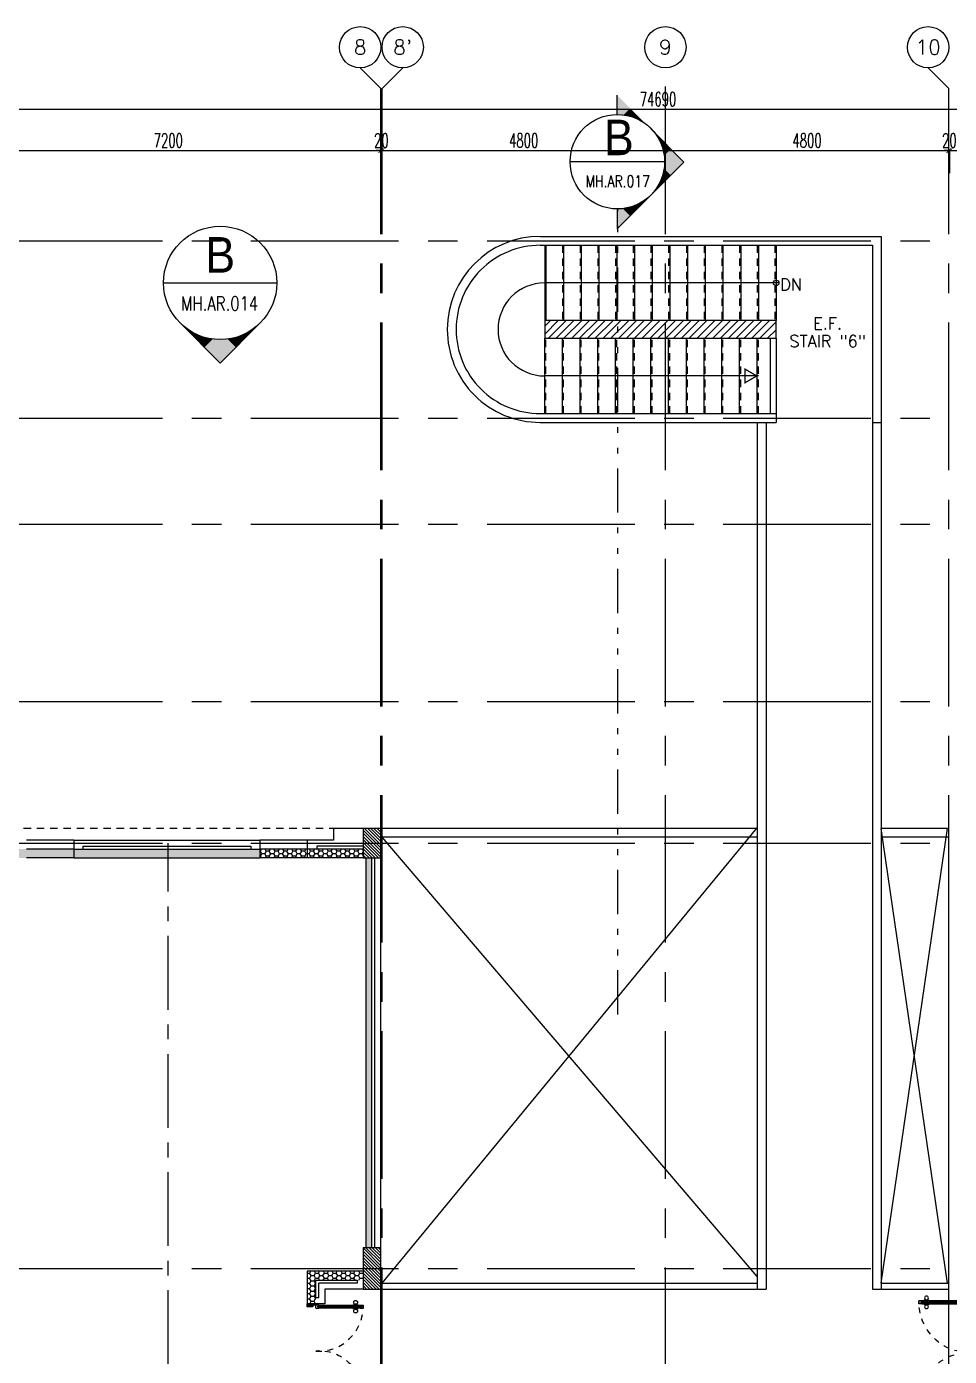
# Model space of a CAD drawing. Extents: x 88808.2 to 88899.2, y 39921.6 to 40001.1.
# Drawn here: x 88845.13 to 88860.76, y 39978.61 to 40001.13 of the extents above; entities that cross this region are included whole.
import ezdxf
from ezdxf.enums import TextEntityAlignment as Align

# ---------------------------------------------------------------- set-up
doc = ezdxf.new("R2010")
doc.units = 0
doc.header["$MEASUREMENT"] = 0
doc.header["$PDMODE"] = 34
for name, pattern in [('2DASHES', [1.7, 0.75, -0.25, 0.1, -0.25, 0.1, -0.25]), ('CENTER', [2, 1.25, -0.25, 0.25, -0.25]), ('CENTERX2', [4, 2.5, -0.5, 0.5, -0.5]), ('HIDDEN', [0.375, 0.25, -0.125]), ('HIDDEN2', [0.1875, 0.125, -0.0625])]:
    doc.linetypes.add(name, pattern=pattern)
doc.layers.get('0').update_dxf_attribs({"linetype": 'CONTINUOUS'})
doc.layers.get('DEFPOINTS').update_dxf_attribs({"linetype": 'CONTINUOUS'})
for name, color, linetype in [('AX', 6, 'CONTINUOUS'), ('AX-CR', 2, 'CONTINUOUS'), ('AX-DIM', 4, 'CONTINUOUS'), ('AX-TXT', 2, 'CONTINUOUS'), ('AXES', 11, 'CENTERX2'), ('AXES1', 11, 'CENTER'), ('COL', 2, 'CONTINUOUS'), ('DOOR', 7, 'CONTINUOUS'), ('EJ', 9, 'CONTINUOUS'), ('HAT', 8, 'CONTINUOUS'), ('Hatch', 11, 'CONTINUOUS'), ('HIDDEN', 9, 'HIDDEN2'), ('IND-ES', 6, 'CONTINUOUS'), ('IND-ES-L', 6, '2DASHES'), ('IND-ES-TXT', 4, 'CONTINUOUS'), ('INSUL', 4, 'CONTINUOUS'), ('RM-NAME', 2, 'CONTINUOUS'), ('ROOF', 7, 'CONTINUOUS'), ('SEC-MRK', 7, 'CONTINUOUS'), ('SHAFT', 4, 'CONTINUOUS'), ('STR', 5, 'CONTINUOUS'), ('TXT1', 2, 'CONTINUOUS'), ('WALL', 2, 'CONTINUOUS'), ('WallType2', 3, 'CONTINUOUS'), ('WIN', 3, 'CONTINUOUS')]:
    doc.layers.add(name, color=color, linetype=linetype)
doc.styles.add('ROMANS', font='ROMANS.shx', dxfattribs={"width": 0.6})
doc.styles.add('S5', font='simplex.shx', dxfattribs={"width": 0.77})
doc.styles.add('TTXT', font='swisse.ttf', dxfattribs={"width": 0.6})
doc.dimstyles.new('DIM-OUT', dxfattribs={"dimscale": 0, "dimtxt": 0.24, "dimasz": 0.08, "dimexe": 0.02, "dimexo": 0.02, "dimgap": 0.05, "dimtad": 1, "dimdec": 0, "dimlfac": 1000, "dimzin": 0, "dimdsep": 46, "dimtxsty": 'ROMANS', "dimblk1": 'ARCHTICK', "dimblk2": 'ARCHTICK', "dimsah": 1, "dimcen": 0.01, "dimdle": 0.08, "dimclrd": 4, "dimclre": 4, "dimclrt": 2, "dimadec": 0, "dimazin": 0, "dimtp": 2, "dimtm": 2, "dimtfac": 0.114286, "dimtdec": 0, "dimtix": 1, "dimtmove": 2, "dimatfit": 3, "dimldrblk": 'ARCHTICK', "dimfxl": 0, "dimtolj": 1, "dimtzin": 0, "dimarcsym": 0})
pattern_1 = [(180, (177753.940517, 0), (-0.075, 0.04330127), [0.05, -0.1]), (60, (177753.940517, 0), (0.074999999836, 0.043301270284), [0.05, -0.1]), (120, (177753.940517, 0), (-1.64e-10, 0.086602540284), [-0.1, 0.05])]
pattern_2 = [(0, (0, 0), (0.075, 0.04330127), [0.05, -0.1]), (120, (0, 0), (-0.074999999836, 0.043301270284), [0.05, -0.1]), (60, (0, 0), (1.64e-10, 0.086602540284), [-0.1, 0.05])]

# ---------------------------------------------------------------- blocks, each defined once
blk = doc.blocks.new('_ARCHTICK')
at = {"color": 0, "linetype": 'ByBlock', "const_width": 0.15}
blk.add_lwpolyline([(-0.5, -0.5), (0.5, 0.5)], dxfattribs=at)
blk = doc.blocks.new('*D741')
at = {"layer": 'AX-DIM', "color": 4, "lineweight": -2}
for p, q in [((88818.4, 39999.728), (88893.25, 39999.728)), ((88818.48, 39999.348), (88818.48, 39999.748)), ((88893.17, 39996.657), (88893.17, 39999.748))]:
    blk.add_line(p, q, dxfattribs=at)
at = {"layer": 'DEFPOINTS', "color": 0}
for p in [(88893.17, 39999.728), (88818.48, 39999.328), (88893.17, 39996.637)]:
    blk.add_point(p, dxfattribs=at)
at = {"layer": 'AX-DIM', "color": 4, "lineweight": -2, "xscale": 0.08, "yscale": 0.08, "zscale": 0.08, "rotation": 180}
blk.add_blockref('_ARCHTICK', (88818.48, 39999.728), dxfattribs=at)
at = {"layer": 'AX-DIM', "color": 4, "lineweight": -2, "xscale": 0.08, "yscale": 0.08, "zscale": 0.08}
blk.add_blockref('_ARCHTICK', (88893.17, 39999.728), dxfattribs=at)
at = {"layer": 'AX-DIM', "color": 2, "insert": (88855.825, 39999.898), "char_height": 0.24, "attachment_point": 5, "style": 'ROMANS'}
blk.add_mtext('\\A1;74690', dxfattribs=at)
blk = doc.blocks.new('*D747')
at = {"layer": 'AX-DIM', "color": 4, "lineweight": -2}
for p, q in [((88860.75, 39998.648), (88860.75, 39999.048)), ((88860.77, 39998.648), (88860.77, 39999.048)), ((88860.75, 39999.028), (88860.67, 39999.028)), ((88860.75, 39999.028), (88860.77, 39999.028)), ((88860.77, 39999.028), (88860.85, 39999.028))]:
    blk.add_line(p, q, dxfattribs=at)
at = {"layer": 'DEFPOINTS', "color": 0}
for p in [(88860.77, 39999.028), (88860.75, 39998.628), (88860.77, 39998.628)]:
    blk.add_point(p, dxfattribs=at)
at = {"layer": 'AX-DIM', "color": 4, "lineweight": -2, "xscale": 0.08, "yscale": 0.08, "zscale": 0.08}
blk.add_blockref('_ARCHTICK', (88860.75, 39999.028), dxfattribs=at)
at = {"layer": 'AX-DIM', "color": 4, "lineweight": -2, "xscale": 0.08, "yscale": 0.08, "zscale": 0.08, "rotation": 180}
blk.add_blockref('_ARCHTICK', (88860.77, 39999.028), dxfattribs=at)
at = {"layer": 'AX-DIM', "color": 2, "insert": (88860.76, 39999.198), "char_height": 0.24, "attachment_point": 5, "style": 'ROMANS'}
blk.add_mtext('\\A1;20', dxfattribs=at)
blk = doc.blocks.new('*D748')
at = {"layer": 'AX-DIM', "color": 4, "lineweight": -2}
for p, q in [((88860.77, 39998.648), (88860.77, 39999.048)), ((88867.97, 39998.648), (88867.97, 39999.048)), ((88860.69, 39999.028), (88868.05, 39999.028))]:
    blk.add_line(p, q, dxfattribs=at)
at = {"layer": 'DEFPOINTS', "color": 0}
for p in [(88867.97, 39999.028), (88860.77, 39998.628), (88867.97, 39998.628)]:
    blk.add_point(p, dxfattribs=at)
at = {"layer": 'AX-DIM', "color": 4, "lineweight": -2, "xscale": 0.08, "yscale": 0.08, "zscale": 0.08, "rotation": 180}
blk.add_blockref('_ARCHTICK', (88860.77, 39999.028), dxfattribs=at)
at = {"layer": 'AX-DIM', "color": 4, "lineweight": -2, "xscale": 0.08, "yscale": 0.08, "zscale": 0.08}
blk.add_blockref('_ARCHTICK', (88867.97, 39999.028), dxfattribs=at)
at = {"layer": 'AX-DIM', "color": 2, "insert": (88864.37, 39999.198), "char_height": 0.24, "attachment_point": 5, "style": 'ROMANS'}
blk.add_mtext('\\A1;7200', dxfattribs=at)
blk = doc.blocks.new('*D749')
at = {"layer": 'AX-DIM', "color": 4, "lineweight": -2}
for p, q in [((88851.13, 39998.648), (88851.13, 39999.048)), ((88851.15, 39998.648), (88851.15, 39999.048)), ((88851.13, 39999.028), (88851.05, 39999.028)), ((88851.13, 39999.028), (88851.15, 39999.028)), ((88851.15, 39999.028), (88851.23, 39999.028))]:
    blk.add_line(p, q, dxfattribs=at)
at = {"layer": 'DEFPOINTS', "color": 0}
for p in [(88851.15, 39999.028), (88851.13, 39998.628), (88851.15, 39998.628)]:
    blk.add_point(p, dxfattribs=at)
at = {"layer": 'AX-DIM', "color": 4, "lineweight": -2, "xscale": 0.08, "yscale": 0.08, "zscale": 0.08}
blk.add_blockref('_ARCHTICK', (88851.13, 39999.028), dxfattribs=at)
at = {"layer": 'AX-DIM', "color": 4, "lineweight": -2, "xscale": 0.08, "yscale": 0.08, "zscale": 0.08, "rotation": 180}
blk.add_blockref('_ARCHTICK', (88851.15, 39999.028), dxfattribs=at)
at = {"layer": 'AX-DIM', "color": 2, "insert": (88851.14, 39999.198), "char_height": 0.24, "attachment_point": 5, "style": 'ROMANS'}
blk.add_mtext('\\A1;20', dxfattribs=at)
blk = doc.blocks.new('*D750')
at = {"layer": 'AX-DIM', "color": 4, "lineweight": -2}
for p, q in [((88851.15, 39998.648), (88851.15, 39999.048)), ((88855.95, 39998.648), (88855.95, 39999.048)), ((88851.07, 39999.028), (88856.03, 39999.028))]:
    blk.add_line(p, q, dxfattribs=at)
at = {"layer": 'DEFPOINTS', "color": 0}
for p in [(88855.95, 39999.028), (88851.15, 39998.628), (88855.95, 39998.628)]:
    blk.add_point(p, dxfattribs=at)
at = {"layer": 'AX-DIM', "color": 4, "lineweight": -2, "xscale": 0.08, "yscale": 0.08, "zscale": 0.08, "rotation": 180}
blk.add_blockref('_ARCHTICK', (88851.15, 39999.028), dxfattribs=at)
at = {"layer": 'AX-DIM', "color": 4, "lineweight": -2, "xscale": 0.08, "yscale": 0.08, "zscale": 0.08}
blk.add_blockref('_ARCHTICK', (88855.95, 39999.028), dxfattribs=at)
at = {"layer": 'AX-DIM', "color": 2, "insert": (88853.55, 39999.198), "char_height": 0.24, "attachment_point": 5, "style": 'ROMANS'}
blk.add_mtext('\\A1;4800', dxfattribs=at)
blk = doc.blocks.new('*D751')
at = {"layer": 'AX-DIM', "color": 4, "lineweight": -2}
for p, q in [((88843.93, 39998.648), (88843.93, 39999.048)), ((88851.13, 39998.648), (88851.13, 39999.048)), ((88843.85, 39999.028), (88851.21, 39999.028))]:
    blk.add_line(p, q, dxfattribs=at)
at = {"layer": 'DEFPOINTS', "color": 0}
for p in [(88851.13, 39999.028), (88843.93, 39998.628), (88851.13, 39998.628)]:
    blk.add_point(p, dxfattribs=at)
at = {"layer": 'AX-DIM', "color": 4, "lineweight": -2, "xscale": 0.08, "yscale": 0.08, "zscale": 0.08, "rotation": 180}
blk.add_blockref('_ARCHTICK', (88843.93, 39999.028), dxfattribs=at)
at = {"layer": 'AX-DIM', "color": 4, "lineweight": -2, "xscale": 0.08, "yscale": 0.08, "zscale": 0.08}
blk.add_blockref('_ARCHTICK', (88851.13, 39999.028), dxfattribs=at)
at = {"layer": 'AX-DIM', "color": 2, "insert": (88847.53, 39999.198), "char_height": 0.24, "attachment_point": 5, "style": 'ROMANS'}
blk.add_mtext('\\A1;7200', dxfattribs=at)
blk = doc.blocks.new('*D752')
at = {"layer": 'AX-DIM', "color": 4, "lineweight": -2}
for p, q in [((88855.95, 39998.648), (88855.95, 39999.048)), ((88860.75, 39998.648), (88860.75, 39999.048)), ((88855.87, 39999.028), (88860.83, 39999.028))]:
    blk.add_line(p, q, dxfattribs=at)
at = {"layer": 'DEFPOINTS', "color": 0}
for p in [(88860.75, 39999.028), (88855.95, 39998.628), (88860.75, 39998.628)]:
    blk.add_point(p, dxfattribs=at)
at = {"layer": 'AX-DIM', "color": 4, "lineweight": -2, "xscale": 0.08, "yscale": 0.08, "zscale": 0.08, "rotation": 180}
blk.add_blockref('_ARCHTICK', (88855.95, 39999.028), dxfattribs=at)
at = {"layer": 'AX-DIM', "color": 4, "lineweight": -2, "xscale": 0.08, "yscale": 0.08, "zscale": 0.08}
blk.add_blockref('_ARCHTICK', (88860.75, 39999.028), dxfattribs=at)
at = {"layer": 'AX-DIM', "color": 2, "insert": (88858.35, 39999.198), "char_height": 0.24, "attachment_point": 5, "style": 'ROMANS'}
blk.add_mtext('\\A1;4800', dxfattribs=at)
blk = doc.blocks.new('A$C1DFA4FE8')
at = {"layer": 'DOOR', "color": 0, "linetype": 'ByBlock'}
for p, q in [((0, 1631), (0, 1581)), ((0, 1581), (0, 1631)), ((50, 1631), (0, 1631)), ((50, 1581), (0, 1581)), ((30, 1614), (30, 1598)), ((50, 1614), (30, 1614)), ((50, 1598), (30, 1598)), ((50, 1631), (50, 1614)), ((50, 1598), (50, 1581)), ((750, 1614), (750, 1631)), ((750, 1631), (800, 1631)), ((770, 1614), (750, 1614)), ((750, 1581), (750, 1598)), ((750, 1598), (770, 1598)), ((800, 1581), (750, 1581)), ((770, 1598), (770, 1614)), ((950, 1656), (800, 1656)), ((800, 1656), (800, 1631)), ((800, 1581), (800, 1631)), ((800, 1631), (850, 1631)), ((850, 1631), (850, 1606)), ((850, 1606), (950, 1606)), ((950, 1606), (950, 1656)), ((0, 81), (0, 131)), ((0, 131), (0, 81)), ((50, 131), (0, 131)), ((50, 81), (0, 81)), ((30, 98), (30, 114)), ((50, 114), (30, 114)), ((50, 98), (30, 98)), ((50, 114), (50, 131)), ((50, 81), (50, 98)), ((83, 131), (83, 138)), ((173, 138), (83, 138)), ((83, 81), (83, 74)), ((173, 74), (83, 74)), ((95, 138), (95, 147)), ((95, 147), (160, 147)), ((95, 138), (160, 138)), ((95, 74), (95, 65)), ((95, 74), (160, 74)), ((95, 65), (160, 65)), ((160, 138), (160, 147)), ((160, 74), (160, 65)), ((173, 131), (173, 138)), ((173, 81), (173, 74)), ((750, 131), (750, 114)), ((800, 131), (750, 131)), ((750, 114), (770, 114)), ((750, 98), (750, 81)), ((770, 98), (750, 98)), ((750, 81), (800, 81)), ((770, 114), (770, 98)), ((800, 131), (800, 81)), ((800, 56), (800, 81)), ((800, 81), (850, 81)), ((950, 56), (800, 56)), ((850, 106), (950, 106)), ((850, 81), (850, 106)), ((950, 106), (950, 56))]:
    blk.add_line(p, q, dxfattribs=at)
at = {"layer": 'DOOR', "linetype": 'ByBlock'}
for p, q in [((750, 1631), (50, 1631)), ((750, 1614), (50, 1614)), ((750, 1598), (50, 1598)), ((50, 1581), (750, 1581)), ((50, 131), (750, 131)), ((750, 114), (50, 114)), ((750, 98), (50, 98)), ((750, 81), (50, 81))]:
    blk.add_line(p, q, dxfattribs=at)
at = {"layer": 'DOOR', "color": 9, "linetype": 'ByBlock'}
for p, q in [((950, 1606), (837, 1656)), ((950, 1606), (850, 1619)), ((950, 1606), (910, 1656)), ((950, 106), (837, 56)), ((950, 106), (850, 93)), ((950, 106), (910, 56))]:
    blk.add_line(p, q, dxfattribs=at)
at = {"layer": 'DOOR', "color": 0, "linetype": 'ByBlock'}
for centre in [(128, 179), (128, 32)]:
    blk.add_circle(centre, 32.4, dxfattribs=at)
at = {"layer": 'DOOR', "linetype": 'HIDDEN', "ltscale": 0.5}
for centre, start, end in [((752, 1606), 178.0938, 273.7249), ((752, 106), 86.2751, 181.9062)]:
    blk.add_arc(centre, 752, start, end, dxfattribs=at)
at = {"layer": 'DOOR', "color": 9, "linetype": 'ByBlock'}
for centre, radius, start, end in [((950, 1606), 154, 161.1053, 166.2858), ((950, 1606), 134, 158.1598, 169.28), ((950, 1606), 114, 154.0838, 167.3774), ((950, 1606), 94.4, 148.0182, 180), ((950, 1606), 74.4, 137.7764, 180), ((950, 1606), 54.4, 113.2074, 180), ((950, 1606), 34.4, 90, 180), ((950, 1606), 14.4, 90, 180), ((950, 106), 154, 193.7142, 198.8947), ((950, 106), 134, 190.72, 201.8402), ((950, 106), 114, 192.6226, 205.9162), ((950, 106), 94.4, 180, 211.9818), ((950, 106), 74.4, 180, 222.2236), ((950, 106), 54.4, 180, 246.7926), ((950, 106), 34.4, 180, 270), ((950, 106), 14.4, 180, 270)]:
    blk.add_arc(centre, radius, start, end, dxfattribs=at)
blk = doc.blocks.new('C-300')
at = {"layer": 'HAT', "linetype": 'ByBlock', "ltscale": 0.3}
h = blk.add_hatch(dxfattribs=at)
h.set_pattern_fill('ANSI31', color=8, scale=300, style=0)
h.set_pattern_definition([(45, (-258496.182, -82361.005), (-26.5165043, 26.5165043), [])])
h.paths.add_polyline_path([(300, 500), (0, 500), (0, 250), (300, 250)])
h.paths.add_polyline_path([(300, 250), (0, 250), (0, 0), (300, 0)])
at = {"layer": 'COL'}
blk.add_lwpolyline([(0, 500), (300, 500), (300, 0), (0, 0)], close=True, dxfattribs=at)
blk = doc.blocks.new('A$C272A55A0')
at = {"layer": 'DOOR', "color": 0, "linetype": 'ByBlock'}
for p, q in [((0, 900), (0, 1050)), ((50, 1050), (0, 1050)), ((25, 950), (50, 950)), ((25, 900), (25, 950)), ((50, 950), (50, 1050)), ((1750, 950), (1750, 1050)), ((1750, 1050), (1800, 1050)), ((1775, 950), (1750, 950)), ((1775, 900), (1775, 950)), ((1800, 1050), (1800, 900)), ((0, 900), (25, 900)), ((75, 900), (25, 900)), ((25, 850), (25, 900)), ((42, 850), (25, 850)), ((58, 870), (42, 870)), ((42, 870), (42, 850)), ((58, 850), (58, 870)), ((75, 850), (58, 850)), ((75, 900), (75, 850)), ((1725, 900), (1775, 900)), ((1725, 900), (1725, 850)), ((1725, 850), (1742, 850)), ((1742, 870), (1758, 870)), ((1742, 850), (1742, 870)), ((1758, 870), (1758, 850)), ((1758, 850), (1775, 850)), ((1800, 900), (1775, 900)), ((1775, 850), (1775, 900)), ((25, 50), (42, 50)), ((25, 50), (25, 0)), ((25, 0), (75, 0)), ((75, 0), (25, 0)), ((42, 50), (42, 30)), ((42, 30), (58, 30)), ((58, 50), (75, 50)), ((58, 50), (58, 30)), ((75, 50), (75, 0)), ((1718, 160), (1709, 160)), ((1709, 95), (1709, 160)), ((1718, 95), (1709, 95)), ((1725, 173), (1718, 173)), ((1718, 173), (1718, 83)), ((1718, 95), (1718, 160)), ((1725, 83), (1718, 83)), ((1742, 50), (1725, 50)), ((1725, 50), (1725, 0)), ((1775, 0), (1725, 0)), ((1725, 0), (1775, 0)), ((1742, 50), (1742, 30)), ((1758, 30), (1742, 30)), ((1775, 50), (1758, 50)), ((1758, 50), (1758, 30)), ((1775, 173), (1782, 173)), ((1775, 83), (1782, 83)), ((1775, 50), (1775, 0)), ((1782, 173), (1782, 83)), ((1782, 160), (1791, 160)), ((1782, 95), (1782, 160)), ((1782, 95), (1791, 95)), ((1791, 95), (1791, 160))]:
    blk.add_line(p, q, dxfattribs=at)
at = {"layer": 'DOOR', "color": 9, "linetype": 'ByBlock'}
for p, q in [((50, 1050), (0, 1010)), ((50, 1050), (0, 937)), ((50, 1050), (37, 950)), ((1750, 1050), (1800, 1010)), ((1750, 1050), (1800, 937)), ((1750, 1050), (1763, 950))]:
    blk.add_line(p, q, dxfattribs=at)
at = {"layer": 'DOOR', "linetype": 'ByBlock'}
for p, q in [((25, 850), (25, 50)), ((42, 850), (42, 50)), ((58, 850), (58, 50)), ((75, 50), (75, 850)), ((1725, 50), (1725, 850)), ((1742, 850), (1742, 50)), ((1758, 850), (1758, 50)), ((1775, 850), (1775, 50))]:
    blk.add_line(p, q, dxfattribs=at)
at = {"layer": 'DOOR', "color": 0, "linetype": 'ByBlock'}
for centre in [(1676, 128), (1824, 128)]:
    blk.add_circle(centre, 32.4, dxfattribs=at)
at = {"layer": 'DOOR', "color": 9, "linetype": 'ByBlock'}
for centre, radius, start, end in [((50, 1050), 54.4, 203.2074, 270), ((50, 1050), 74.4, 227.7764, 270), ((50, 1050), 94.4, 238.0182, 270), ((50, 1050), 114, 244.0838, 257.3774), ((50, 1050), 134, 248.1598, 259.28), ((50, 1050), 154, 251.1053, 256.2858), ((50, 1050), 34.4, 180, 270), ((50, 1050), 14.4, 180, 270), ((1750, 1050), 14.4, 270, 0), ((1750, 1050), 34.4, 270, 0), ((1750, 1050), 54.4, 270, 336.7926), ((1750, 1050), 74.4, 270, 312.2236), ((1750, 1050), 94.4, 270, 301.9818), ((1750, 1050), 114, 282.6226, 295.9162), ((1750, 1050), 134, 280.72, 291.8402), ((1750, 1050), 154, 283.7142, 288.8947)]:
    blk.add_arc(centre, radius, start, end, dxfattribs=at)
at = {"layer": 'DOOR', "linetype": 'HIDDEN', "ltscale": 0.5}
for centre, start, end in [((50, 851), 268.3174, 3.2965), ((1750, 851), 176.7035, 271.6826)]:
    blk.add_arc(centre, 851, start, end, dxfattribs=at)
at = {"layer": 'WALL', "linetype": 'ByBlock'}
blk.add_line((1800, 900), (1800, 1050), dxfattribs=at)
blk = doc.blocks.new('AXU')
at = {"layer": 'AX-CR'}
blk.add_circle((0, 350), 350, dxfattribs=at)
at = {"layer": 'AX-TXT', "style": 'ROMANS'}
blk.add_attdef('AX', text='', height=250, dxfattribs=at).set_placement((0, 350), align=Align.MIDDLE)
blk = doc.blocks.new('AR2-SC')
at = {"layer": 'IND-ES'}
for p, q in [((0, 1131), (-566, 566)), ((0, 1131), (1131, 0)), ((-800, 0), (-1131, 0)), ((800, 0), (1131, 0))]:
    blk.add_line(p, q, dxfattribs=at)
for points in [[(0, 800), (0, 1131), (-104, 793), (-221, 910)], [(0, 800), (0, 1131), (104, 793), (221, 910)], [(-104, 793), (-221, 910), (-207, 773), (-283, 849)], [(104, 793), (221, 910), (207, 773), (283, 849)], [(-400, 693), (-419, 712), (-487, 634), (-492, 640)], [(-306, 739), (-349, 782), (-400, 693), (-419, 712)], [(-207, 773), (-283, 849), (-306, 739), (-349, 782)], [(207, 773), (283, 849), (306, 739), (349, 782)], [(306, 739), (349, 782), (400, 693), (419, 712)], [(400, 693), (419, 712), (487, 634), (492, 640)], [(-693, 400), (-712, 419), (-634, 487), (-640, 492)], [(-640, 492), (-634, 487), (-566, 566)], [(-492, 640), (-487, 634), (-566, 566)], [(492, 640), (487, 634), (566, 566)], [(640, 492), (634, 487), (566, 566)], [(693, 400), (712, 419), (634, 487), (640, 492)], [(-793, 104), (-910, 221), (-773, 207), (-849, 283)], [(-773, 207), (-849, 283), (-739, 306), (-782, 349)], [(-739, 306), (-782, 349), (-693, 400), (-712, 419)], [(739, 306), (782, 349), (693, 400), (712, 419)], [(773, 207), (849, 283), (739, 306), (782, 349)], [(793, 104), (910, 221), (773, 207), (849, 283)], [(-800, 0), (-1131, 0), (-793, 104), (-910, 221)], [(800, 0), (1131, 0), (793, 104), (910, 221)]]:
    blk.add_solid(points, dxfattribs=at)
blk = doc.blocks.new('AR1-EL')
at = {"layer": 'IND-ES'}
for q in [(-566, 566), (566, 566)]:
    blk.add_line((0, 1131), q, dxfattribs=at)
for points in [[(0, 800), (0, 1131), (-104, 793), (-221, 910)], [(0, 800), (0, 1131), (104, 793), (221, 910)], [(-306, 739), (-349, 782), (-400, 693), (-419, 712)], [(-207, 773), (-283, 849), (-306, 739), (-349, 782)], [(-104, 793), (-221, 910), (-207, 773), (-283, 849)], [(104, 793), (221, 910), (207, 773), (283, 849)], [(207, 773), (283, 849), (306, 739), (349, 782)], [(306, 739), (349, 782), (400, 693), (419, 712)], [(-492, 640), (-487, 634), (-566, 566)], [(-400, 693), (-419, 712), (-487, 634), (-492, 640)], [(400, 693), (419, 712), (487, 634), (492, 640)], [(492, 640), (487, 634), (566, 566)]]:
    blk.add_solid(points, dxfattribs=at)

msp = doc.modelspace()

# ---------------------------------------------------------------- hatches: boundary and pattern name
at = {"layer": 'HAT'}
h = msp.add_hatch(dxfattribs=at)
h.set_pattern_fill('ANSI31', color=256, scale=0.3, style=0)
h.set_pattern_definition([(135, (89099.68644, 39904.688557), (0.0265165043, 0.0265165043), [])])
h.paths.add_polyline_path([(88850.8303, 39980.4496), (88851.1303, 39980.4496), (88851.1303, 39980.0996), (88850.8303, 39980.0996)])
h.paths.add_polyline_path([(88850.8303, 39980.0996), (88851.1303, 39980.0996), (88851.1303, 39979.7496), (88850.8303, 39979.7496)])
at = {"layer": 'Hatch', "linetype": 'Continuous'}
h = msp.add_hatch(dxfattribs=at)
h.set_pattern_fill('ANSI31', color=256, scale=0.75, style=0)
h.paths.add_polyline_path([(88857.8251, 39996.1496), (88853.9051, 39996.1496), (88853.9051, 39995.8496), (88857.8251, 39995.8496)])
at = {"layer": 'WallType2', "linetype": 'Continuous'}
h = msp.add_hatch(dxfattribs=at)
h.set_pattern_fill('HONEY', color=256, scale=0.4, style=0)
h.set_pattern_definition(pattern_2)
h.paths.add_polyline_path([(88843.6803, 39987.1996), (88843.1303, 39987.1996), (88843.1303, 39987.0496), (88843.6803, 39987.0496)])
h.paths.add_polyline_path([(88845.1303, 39987.1996), (88844.1803, 39987.1996), (88844.1803, 39987.0496), (88845.1303, 39987.0496)])
h.paths.add_polyline_path([(88845.9303, 39987.1996), (88845.1303, 39987.1996), (88845.1303, 39987.0496), (88845.9303, 39987.0496)])
h.paths.add_polyline_path([(88847.5303, 39987.1996), (88845.9303, 39987.1996), (88845.9303, 39987.0496), (88847.5303, 39987.0496)])
h.paths.add_polyline_path([(88849.0803, 39987.1996), (88847.5303, 39987.1996), (88847.5303, 39987.0496), (88849.0803, 39987.0496)])
h = msp.add_hatch(dxfattribs=at)
h.set_pattern_fill('HONEY', color=256, scale=0.4, style=0)
h.set_pattern_definition(pattern_1)
h.paths.add_polyline_path([(88849.8803, 39987.1996), (88850.8303, 39987.1996), (88850.8303, 39987.0496), (88849.8803, 39987.0496)])
h.paths.add_polyline_path([(88849.0803, 39987.1996), (88849.8803, 39987.1996), (88849.8803, 39987.0496), (88849.0803, 39987.0496)])
h = msp.add_hatch(dxfattribs=at)
h.set_pattern_fill('HONEY', color=256, scale=0.4, style=0)
h.set_pattern_definition(pattern_1)
h.paths.add_polyline_path([(88850.8803, 39987.0496), (88850.9803, 39987.0496), (88850.9803, 39980.4496), (88850.8803, 39980.4496), (88850.8803, 39982.3496)])
h = msp.add_hatch(dxfattribs=at)
h.set_pattern_fill('HONEY', color=256, scale=0.4, style=0)
h.set_pattern_definition(pattern_2)
h.paths.add_polyline_path([(88850.8303, 39980.0496), (88849.88, 39980.0496), (88849.88, 39979.4996), (88850.03, 39979.4996), (88850.03, 39979.8996), (88850.8303, 39979.8996)])

# ---------------------------------------------------------------- linework, layer by layer
at = {"layer": 'AXES'}
for p, q in [((88851.1303, 40000.0779), (88850.7803, 40000.4279)), ((88851.1503, 40000.0779), (88851.5003, 40000.4279)), ((88855.9503, 39921.6153), (88855.9503, 40000.4279)), ((88860.7503, 40000.0779), (88860.4003, 40000.4279)), ((88851.1303, 39921.6153), (88851.1303, 40000.0779)), ((88851.1503, 39921.6153), (88851.1503, 40000.0779)), ((88860.7503, 39921.6153), (88860.7503, 40000.0779)), ((88808.9303, 39997.4996), (88876.9703, 39997.4996)), ((88808.9303, 39994.4996), (88876.9703, 39994.4996)), ((88808.9303, 39992.6996), (88876.9703, 39992.6996)), ((88808.9303, 39989.6996), (88876.9703, 39989.6996)), ((88808.9303, 39987.2996), (88876.9958, 39987.2996)), ((88808.9303, 39980.0996), (88876.9703, 39980.0996))]:
    msp.add_line(p, q, dxfattribs=at)
at = {"layer": 'AXES1'}
msp.add_line((88847.5303, 39928.4796), (88847.5303, 39987.2996), dxfattribs=at)
at = {"layer": 'COL'}
msp.add_lwpolyline([(88850.8303, 39980.4496), (88850.8303, 39979.7496), (88851.1303, 39979.7496), (88851.1303, 39980.4496)], close=True, dxfattribs=at)
at = {"layer": 'EJ'}
msp.add_line((88860.7503, 39977.5996), (88860.7503, 39979.7496), dxfattribs=at)
at = {"layer": 'HIDDEN'}
for p, q in [((88850.8303, 39987.5496), (88819.4803, 39987.5496)), ((88851.1303, 39979.7496), (88851.1303, 39977.5996))]:
    msp.add_line(p, q, dxfattribs=at)
at = {"layer": 'IND-ES'}
for p, q in [((88855.936, 39998.84), (88854.336, 39998.84)), ((88847.4487, 39996.7881), (88849.3687, 39996.7881)), ((88847.4487, 39996.7881), (88849.3687, 39996.7881))]:
    msp.add_line(p, q, dxfattribs=at)
at = {"layer": 'IND-ES-L'}
msp.add_line((88855.1418, 39984.3971), (88855.1418, 39998.0401), dxfattribs=at)
at = {"layer": 'IND-ES-L', "linetype": 'ByBlock'}
for centre, major_axis in [((88855.136, 39998.84), (0.8, 0.0001)), ((88848.4087, 39996.7881), (-0.96, -0.0001))]:
    msp.add_ellipse(centre, major_axis=major_axis, ratio=0.9999999, start_param=-0.0000763, end_param=6.283109, dxfattribs=at)
at = {"layer": 'INSUL'}
for p, q in [((88845.9303, 39987.1996), (88849.0803, 39987.1996)), ((88846.0803, 39987.2496), (88848.9303, 39987.2496)), ((88846.0803, 39987.2496), (88846.0803, 39987.1996)), ((88848.9303, 39987.2496), (88848.9303, 39987.1996)), ((88850.8303, 39987.1996), (88849.8803, 39987.1996)), ((88850.8303, 39987.2496), (88850.0444, 39987.2496)), ((88850.0444, 39987.2496), (88850.0444, 39987.1996)), ((88850.9803, 39980.4496), (88850.9803, 39987.0496)), ((88851.0303, 39980.4496), (88851.0303, 39987.0496)), ((88850.03, 39979.8996), (88850.7303, 39979.8996)), ((88850.03, 39979.5996), (88850.03, 39979.8996)), ((88850.7303, 39979.8996), (88850.7303, 39979.8496)), ((88850.08, 39979.5996), (88850.08, 39979.8496)), ((88850.7303, 39979.8496), (88850.08, 39979.8496)), ((88850.08, 39979.5996), (88850.03, 39979.5996))]:
    msp.add_line(p, q, dxfattribs=at)
at = {"layer": 'ROOF'}
for p, q in [((88857.7251, 39995.8496), (88857.7251, 39994.5746)), ((88857.8251, 39995.8496), (88857.8251, 39994.5746)), ((88857.5053, 39994.4246), (88857.5053, 39979.7496)), ((88857.6553, 39994.4246), (88857.6553, 39979.7496)), ((88859.4553, 39994.4246), (88859.4553, 39979.7496)), ((88859.6053, 39994.4246), (88859.6053, 39979.7496)), ((88857.5053, 39987.5496), (88851.1503, 39987.5496)), ((88857.5053, 39987.3996), (88851.1503, 39987.3996)), ((88860.7303, 39987.5496), (88859.6053, 39987.5496)), ((88860.7311, 39987.3996), (88859.6053, 39987.3996)), ((88860.7503, 39979.7496), (88860.7503, 39987.3496)), ((88851.1303, 39979.8496), (88857.5053, 39979.8496)), ((88851.1303, 39979.7496), (88857.6553, 39979.7496)), ((88859.4553, 39979.7496), (88860.7503, 39979.7496)), ((88859.6053, 39979.8496), (88860.7503, 39979.8496))]:
    msp.add_line(p, q, dxfattribs=at)
msp.add_lwpolyline([(88857.8251, 39996.1496), (88853.9051, 39996.1496), (88853.9051, 39995.8496), (88857.8251, 39995.8496)], close=True, dxfattribs=at)
at = {"layer": 'SHAFT'}
for p, q in [((88851.1503, 39979.8496), (88857.5053, 39987.5596)), ((88857.5053, 39979.9596), (88851.1503, 39987.3996)), ((88860.7303, 39979.8496), (88859.6053, 39987.5496)), ((88859.6053, 39979.8496), (88860.7301, 39987.5496))]:
    msp.add_line(p, q, dxfattribs=at)
at = {"layer": 'STR', "linetype": 'HIDDEN2'}
for p, q in [((88853.9051, 39997.4246), (88853.9051, 39996.1496)), ((88853.9251, 39997.4246), (88853.9251, 39996.1496)), ((88854.2051, 39997.4246), (88854.2051, 39996.1496)), ((88854.5051, 39997.4246), (88854.5051, 39996.1496)), ((88854.8051, 39997.4246), (88854.8051, 39996.1496)), ((88855.1051, 39997.4246), (88855.1051, 39996.1496)), ((88855.4051, 39997.4246), (88855.4051, 39996.1496)), ((88855.7051, 39997.4246), (88855.7051, 39996.1496)), ((88856.0051, 39997.4246), (88856.0051, 39996.1496)), ((88856.3051, 39997.4246), (88856.3051, 39996.1496)), ((88856.6051, 39997.4246), (88856.6051, 39996.1496)), ((88856.9051, 39997.4246), (88856.9051, 39996.1496)), ((88857.2051, 39997.4246), (88857.2051, 39996.1496)), ((88857.5051, 39997.4246), (88857.5051, 39996.1496)), ((88857.8051, 39997.4246), (88857.8051, 39996.1496)), ((88853.9251, 39994.5746), (88853.9251, 39995.8496)), ((88854.2251, 39994.5746), (88854.2251, 39995.8496)), ((88854.5251, 39994.5746), (88854.5251, 39995.8496)), ((88854.8251, 39994.5746), (88854.8251, 39995.8496)), ((88855.1251, 39994.5746), (88855.1251, 39995.8496)), ((88855.4251, 39994.5746), (88855.4251, 39995.8496)), ((88855.7251, 39994.5746), (88855.7251, 39995.8496)), ((88856.0251, 39994.5746), (88856.0251, 39995.8496)), ((88856.3251, 39994.5746), (88856.3251, 39995.8496)), ((88856.6251, 39994.5746), (88856.6251, 39995.8496)), ((88856.9251, 39994.5746), (88856.9251, 39995.8496)), ((88857.2251, 39994.5746), (88857.2251, 39995.8496)), ((88857.5251, 39994.5746), (88857.5251, 39995.8496))]:
    msp.add_line(p, q, dxfattribs=at)
at = {"layer": 'STR'}
for p, q in [((88853.9051, 39997.4246), (88853.9051, 39996.1496)), ((88853.9251, 39997.4246), (88853.9251, 39996.1496)), ((88854.2251, 39997.4246), (88854.2251, 39996.1496)), ((88854.5251, 39997.4246), (88854.5251, 39996.1496)), ((88854.8251, 39997.4246), (88854.8251, 39996.1496)), ((88855.1251, 39997.4246), (88855.1251, 39996.1496)), ((88855.4251, 39997.4246), (88855.4251, 39996.1496)), ((88855.7251, 39997.4246), (88855.7251, 39996.1496)), ((88856.0251, 39997.4246), (88856.0251, 39996.1496)), ((88856.3251, 39997.4246), (88856.3251, 39996.1496)), ((88856.6251, 39997.4246), (88856.6251, 39996.1496)), ((88856.9251, 39997.4246), (88856.9251, 39996.1496)), ((88857.2251, 39997.4246), (88857.2251, 39996.1496)), ((88857.5251, 39997.4246), (88857.5251, 39996.1496)), ((88857.8251, 39997.4246), (88857.8251, 39996.1496)), ((88857.8722, 39996.7871), (88853.9026, 39996.7871)), ((88853.9051, 39994.5746), (88853.9051, 39995.8496)), ((88854.2051, 39994.5746), (88854.2051, 39995.8496)), ((88854.5051, 39994.5746), (88854.5051, 39995.8496)), ((88854.8051, 39994.5746), (88854.8051, 39995.8496)), ((88855.1051, 39994.5746), (88855.1051, 39995.8496)), ((88855.4051, 39994.5746), (88855.4051, 39995.8496)), ((88855.7051, 39994.5746), (88855.7051, 39995.8496)), ((88856.0051, 39994.5746), (88856.0051, 39995.8496)), ((88856.3051, 39994.5746), (88856.3051, 39995.8496)), ((88856.6051, 39994.5746), (88856.6051, 39995.8496)), ((88856.9051, 39994.5746), (88856.9051, 39995.8496)), ((88857.2051, 39994.5746), (88857.2051, 39995.8496)), ((88857.5051, 39994.5746), (88857.5051, 39995.8496)), ((88857.5251, 39995.2121), (88853.9026, 39995.2121))]:
    msp.add_line(p, q, dxfattribs=at)
at = {"layer": 'STR', "const_width": 0.0215}
msp.add_lwpolyline([(88857.2983, 39995.3275), (88857.2983, 39995.0966), (88857.4983, 39995.2121)], close=True, dxfattribs=at)
at = {"layer": 'STR'}
msp.add_circle((88857.8251, 39996.7871), 0.0472, dxfattribs=at)
msp.add_arc((88853.9026, 39995.9996), 0.7875, 90, 270, dxfattribs=at)
at = {"layer": 'WALL'}
for p, q in [((88853.8297, 39997.5746), (88859.6053, 39997.5746)), ((88859.6053, 39997.5746), (88859.6053, 39994.4246)), ((88853.8297, 39997.4246), (88859.4553, 39997.4246)), ((88859.4553, 39997.4246), (88859.4553, 39994.4246)), ((88853.8297, 39994.5746), (88857.8251, 39994.5746)), ((88857.8251, 39994.5746), (88857.8251, 39994.4246)), ((88853.8297, 39994.4246), (88857.8251, 39994.4246)), ((88859.4553, 39994.4246), (88859.6053, 39994.4246)), ((88845.9303, 39987.3496), (88849.0803, 39987.3496)), ((88845.9303, 39987.3496), (88845.9303, 39987.0496)), ((88849.0803, 39987.3496), (88849.0803, 39987.0496)), ((88850.3303, 39987.3496), (88849.8803, 39987.3496)), ((88849.8803, 39987.3496), (88849.8803, 39987.0496)), ((88850.3303, 39987.5496), (88850.3303, 39987.3496)), ((88850.8303, 39987.5496), (88850.3303, 39987.5496)), ((88845.9303, 39987.0496), (88849.0803, 39987.0496)), ((88850.8303, 39987.0496), (88849.8803, 39987.0496)), ((88850.8803, 39980.4496), (88850.8803, 39987.0496)), ((88851.1303, 39980.4496), (88851.1303, 39987.0496)), ((88850.8363, 39980.0496), (88849.88, 39980.0496)), ((88849.88, 39980.0496), (88849.88, 39979.4996)), ((88850.8363, 39979.7496), (88850.18, 39979.7496)), ((88850.18, 39979.7496), (88850.18, 39979.4996)), ((88850.18, 39979.4996), (88849.88, 39979.4996))]:
    msp.add_line(p, q, dxfattribs=at)
for radius, start, end in [(1.575, 90, 180), (1.425, 89.99998, 180), (1.575, 180, 270.00003), (1.425, 180, 270.00003)]:
    msp.add_arc((88853.8297, 39995.9996), radius, start, end, dxfattribs=at)
at = {"layer": 'WIN'}
for p, q in [((88845.9303, 39987.3496), (88845.1303, 39987.3496)), ((88845.9303, 39987.3496), (88845.1303, 39987.3496)), ((88849.8803, 39987.3496), (88849.0803, 39987.3496)), ((88849.8803, 39987.3496), (88849.0803, 39987.3496)), ((88845.9303, 39987.1996), (88845.1303, 39987.1996)), ((88849.8803, 39987.1996), (88849.0803, 39987.1996)), ((88845.9303, 39987.0496), (88845.1303, 39987.0496)), ((88845.9303, 39987.0496), (88845.1303, 39987.0496)), ((88849.8803, 39987.0496), (88849.0803, 39987.0496)), ((88849.8803, 39987.0496), (88849.0803, 39987.0496))]:
    msp.add_line(p, q, dxfattribs=at)

# ---------------------------------------------------------------- block references
at = {"layer": 'AX', "xscale": 0.001000000003841706, "yscale": 0.000999999996565748, "zscale": 0.001}
for p, values in [((88850.7803, 40000.4279), {'AX': '8'}), ((88851.5003, 40000.4279), {'AX': "8'"}), ((88855.9503, 40000.4279), {'AX': '9'}), ((88860.4003, 40000.4279), {'AX': '10'})]:
    msp.add_blockref('AXU', p, dxfattribs=at).add_auto_attribs(values)
at = {"layer": 'COL', "color": 6, "linetype": 'ByBlock', "ltscale": 0.3, "xscale": -0.001000000003841706, "yscale": 0.000999999996565748, "zscale": 0.001}
msp.add_blockref('C-300', (88851.1303, 39987.0496), dxfattribs=at)
msp.add_blockref('C-300', (88851.1303, 39987.0496), dxfattribs=at)
at = {"layer": 'DOOR', "color": 0, "linetype": 'ByBlock', "yscale": 0.000999999996565748, "zscale": 0.001}
for name, p, xscale, rotation in [('A$C1DFA4FE8', (88850.8307, 39979.5555), 0.001000000003841706, 180), ('A$C272A55A0', (88860.2449, 39977.7746), -0.000999999996565748, 270)]:
    msp.add_blockref(name, p, dxfattribs=dict(at, xscale=xscale, rotation=rotation))
at = {"layer": 'SEC-MRK', "color": 1}
for name, p, xscale, yscale, zscale, rotation in [('AR2-SC', (88855.1302, 39998.8342), 0.0009999999892897904, 0.0009999999892897904, 0.001, 270), ('AR1-EL', (88848.4087, 39996.7881), 0.001200000056996942, 0.001199999984237365, 0.0012, 180), ('AR1-EL', (88848.4087, 39996.7881), 0.001199999998789281, 0.001199999998789281, 0.0012, 180)]:
    msp.add_blockref(name, p, dxfattribs=dict(at, xscale=xscale, yscale=yscale, zscale=zscale, rotation=rotation))

# ---------------------------------------------------------------- texts
at = {"layer": 'IND-ES-TXT', "color": 2, "style": 'S5', "width": 0.77}
for tag, height, p in [('MH.AR.017', 0.2, (88855.1433, 39998.5092)), ('MH.AR.014', 0.24, (88848.4007, 39996.44))]:
    msp.add_attdef(tag, text='AR02', height=height, dxfattribs=at).set_placement(p, align=Align.MIDDLE)
at = {"layer": 'RM-NAME', "style": 'ROMANS'}
for s, p in [('DN', (88858.0794, 39996.7596)), ('E.F.', (88858.6973, 39996.101)), ('STAIR "6"', (88858.6973, 39995.801))]:
    msp.add_text(s, height=0.2, dxfattribs=at).set_placement(p, align=Align.MIDDLE)
at = {"layer": 'TXT1', "color": 6, "style": 'TTXT', "width": 0.9}
for p in [(88855.1614, 39998.9501), (88848.41, 39996.9615)]:
    msp.add_attdef('B', text='C', height=0.6018, dxfattribs=at).set_placement(p, align=Align.CENTER)

# ---------------------------------------------------------------- dimensions: what is measured, and where the dimension line sits
at = {"layer": 'AX-DIM'}
for base, p1, p2, picture, middle in [((88893.1703, 39999.7279), (88818.4803, 39999.3279), (88893.1703, 39996.637), '*D741', (88855.8253, 39999.8979)), ((88851.1303, 39999.0279), (88843.9303, 39998.6279), (88851.1303, 39998.6279), '*D751', (88847.5303, 39999.1979)), ((88851.1503, 39999.0279), (88851.1303, 39998.6279), (88851.1503, 39998.6279), '*D749', (88851.1403, 39999.1979)), ((88855.9503, 39999.0279), (88851.1503, 39998.6279), (88855.9503, 39998.6279), '*D750', (88853.5503, 39999.1979)), ((88860.7503, 39999.0279), (88855.9503, 39998.6279), (88860.7503, 39998.6279), '*D752', (88858.3503, 39999.1979)), ((88860.7703, 39999.0279), (88860.7503, 39998.6279), (88860.7703, 39998.6279), '*D747', (88860.7603, 39999.1979)), ((88867.9703, 39999.0279), (88860.7703, 39998.6279), (88867.9703, 39998.6279), '*D748', (88864.3703, 39999.1979))]:
    dim = msp.add_linear_dim(base=base, p1=p1, p2=p2, dimstyle='DIM-OUT', override={"dimscale": 1}, dxfattribs=at)
    dim.commit()
    dim.dimension.update_dxf_attribs({"geometry": picture, "text_midpoint": middle})

doc.saveas('drawing.dxf')
